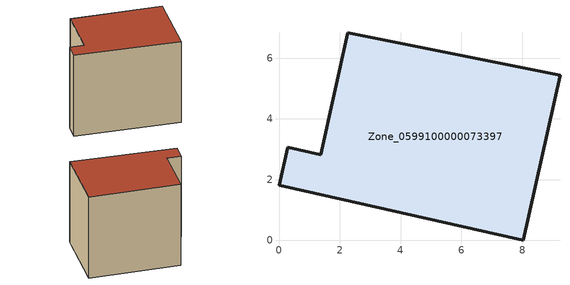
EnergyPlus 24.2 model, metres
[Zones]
Zone_0599100000073397
 floor ground (C_G): 8.04,0 0,1.82 0.29,3.07 1.37,2.82 2.26,6.84 9.24,5.44 z0
 wall outside (C_F): 1.37,2.82 0.29,3.07 0,1.82 8.04,0 9.24,5.44 2.26,6.84 1.37,2.82 z0:6.88
 roof outside (C_R): 9.24,5.44 2.26,6.84 1.37,2.82 0.29,3.07 0,1.82 8.04,0 z6.88
[BUILDING]
Pand.0599100000073397: North Axis=0; Terrain=City; Loads Convergence Tolerance Value=0.04; Temperature Convergence Tolerance Value=0.4; Solar Distribution=FullExterior; Maximum Number of Warmup Days=25; Minimum Number of Warmup Days=1
[Site:Location]
Rotterdam.The.Hague.AP_ZH_NLD Design_Conditions: Latitude=51.96; Longitude=4.45; Time Zone=1; Elevation=-4.5
[SITE:GROUNDTEMPERATURE:BUILDINGSURFACE]
18, 18, 18, 18, 18, 18, 18, 18, 18, 18, 18, 18
[MATERIAL] Thermal Absorptance=0.9; Solar Absorptance=0.7; Visible Absorptance=0.7
Name | Roughness | Thickness | Conductivity | Density | Specific Heat
G.TI.1946 | MediumSmooth | 0.15 | 1 | 540 | 1210
F.TI.1946 | Rough | 0.3 | 0.857143 | 1920 | 840
R.TI.1946 | MediumRough | 0.2 | 0.1 | 1500 | 1000
[CONSTRUCTION]
C_G: G.TI.1946
C_F: F.TI.1946
C_R: R.TI.1946
[ZONE]
Zone_0599100000073397: Type=1; Multiplier=1; Ceiling Height=Autocalculate; Volume=Autocalculate; Floor Area=autocalculate; Part of Total Floor Area=Yes
[ZONEINFILTRATION:DESIGNFLOWRATE]
Infil_Zone_0599100000073397: Zone or ZoneList or Space or SpaceList=Zone_0599100000073397; Schedule=AlwaysOn; Design Flow Rate Calculation Method=Flow/Area; Flow Rate per Floor Area=0.003; Constant Term Coefficient=1; Temperature Term Coefficient=0; Velocity Term Coefficient=0; Velocity Squared Term Coefficient=0
[HVACTEMPLATE:ZONE:IDEALLOADSAIRSYSTEM]
Zone_0599100000073397: Maximum Heating Supply Air Temperature=50; Minimum Cooling Supply Air Temperature=13; Maximum Heating Supply Air Humidity Ratio=0.0156; Minimum Cooling Supply Air Humidity Ratio=0.0077; Heating Limit=NoLimit; Cooling Limit=NoLimit; Dehumidification Control Type=ConstantSensibleHeatRatio; Cooling Sensible Heat Ratio=0.7; Dehumidification Setpoint=60; Humidification Control Type=None; Humidification Setpoint=30; Outdoor Air Method=None; Outdoor Air Flow Rate per Person=0.00944; Outdoor Air Flow Rate per Zone Floor Area=0; Outdoor Air Flow Rate per Zone=0; Demand Controlled Ventilation Type=None; Outdoor Air Economizer Type=NoEconomizer; Heat Recovery Type=None; Sensible Heat Recovery Effectiveness=0.7; Latent Heat Recovery Effectiveness=0.65
[ZONECONTROL:THERMOSTAT]
ThermostatControl_Zone_0599100000073397: Zone or ZoneList=Zone_0599100000073397; Control Type Schedule=DualSetpointControlType; Control 1=Thermostat_Zone_0599100000073397; Temperature Difference Between Cutout And Setpoint=0
[THERMOSTATSETPOINT:DUALSETPOINT]
Thermostat_Zone_0599100000073397: Heating Setpoint Temperature Schedule=HeatingSetpoint_Zone_0599100000073397; Cooling Setpoint Temperature Schedule=CoolingSetpoint_Zone_0599100000073397
[SCHEDULE:COMPACT]
HeatingSetpoint_Zone_0599100000073397: Through: 12/31, For: AllDays, Until: 24:00, 21
CoolingSetpoint_Zone_0599100000073397: Through: 12/31, For: AllDays, Until: 24:00, 24
DualSetpointControlType: Through: 12/31, For: AllDays, Until: 24:00, 4
AlwaysOn: Through: 12/31, For: AllDays, Until: 24:00, 1
